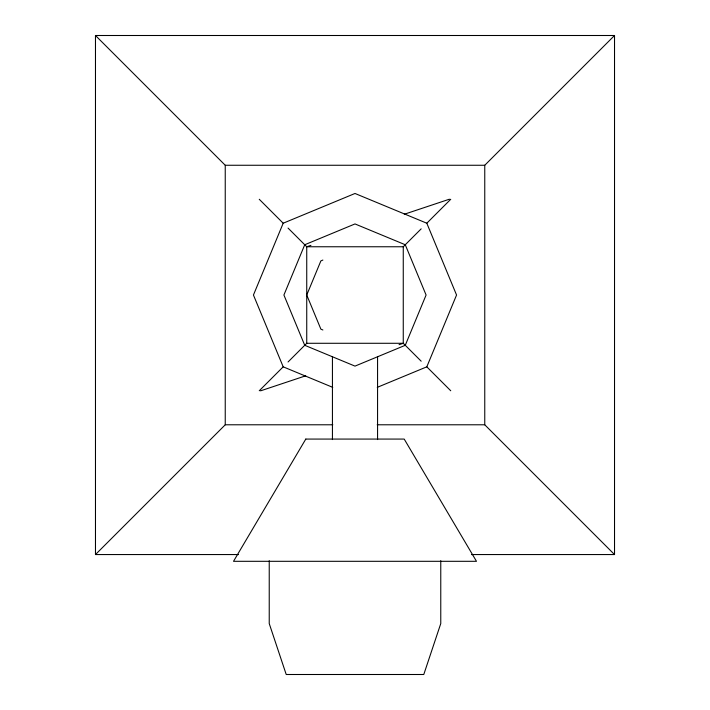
<?xml version="1.0" encoding="UTF-8"?>
<svg xmlns="http://www.w3.org/2000/svg" width="710" height="710" viewBox="0 0 710 710"><rect width="100%" height="100%" fill="white"/><g stroke="black" fill="none" stroke-linecap="round" stroke-linejoin="round"><path stroke-width="1.06" d="M238.542 554.554L95.477 554.554L225.239 424.784L225.239 165.261L95.477 35.5L614.523 35.5L614.523 554.554L471.458 554.554M259.257 390.766L283.388 366.635M288.056 361.967L306.738 343.285L306.738 246.761L288.056 228.079M421.163 361.186L403.262 343.285L403.262 246.761L421.163 228.86M426.612 223.41L450.743 199.279M614.523 554.554L484.761 424.784L484.761 165.261L614.523 35.5M322.881 260.064L320.876 260.898L306.738 295.023L320.876 329.147L322.881 329.981M377.25 387.358L426.808 366.83L456.557 295.023L426.808 223.215L355 193.475L283.192 223.215L253.443 295.023L283.192 366.83L332.75 387.358M310.936 245.367L306.738 246.761L403.262 246.761M404.309 214.243L449.421 199.199M260.57 390.846L305.69 375.812M399.064 344.687L403.262 343.285L306.738 343.285M225.239 165.261L484.761 165.261M225.239 424.784L332.821 424.784M377.179 424.784L484.761 424.784M259.257 199.279L283.388 223.41M426.612 366.635L450.743 390.766M440.768 560.722L440.768 623.566L423.781 674.5L286.219 674.5L269.232 623.566L269.232 560.722M377.569 356.473L377.569 439.579M332.431 356.473L332.431 439.579M95.477 35.5L95.477 554.554M304.732 244.755L283.911 295.023L304.732 345.291L355 366.111L405.268 345.291L426.089 295.023L405.268 244.755L355 223.934L304.732 244.755M305.797 439.073L233.519 561.308L476.481 561.308L404.203 439.073L305.797 439.073"/></g></svg>
